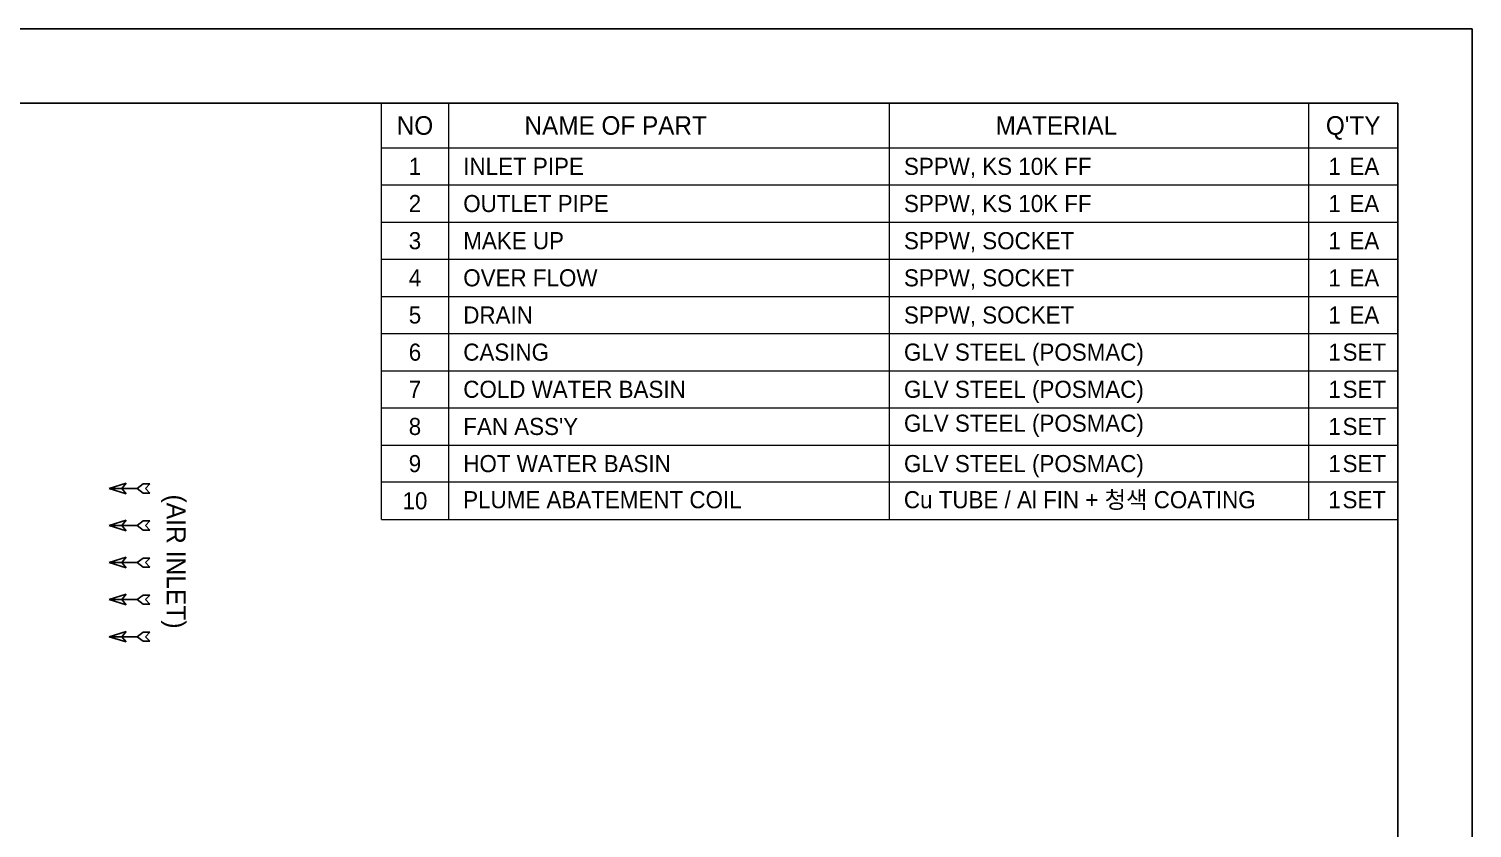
# Model space of a CAD drawing. Header units: millimetres. Extents: x -17070 to 52290, y -291348 to 40308.
# Drawn here: x 37979 to 52290, y 32380 to 40308 of the extents above; entities that cross this region are included whole.
import ezdxf
from ezdxf.enums import TextEntityAlignment as Align

# ---------------------------------------------------------------- set-up
doc = ezdxf.new("R2010")
doc.units = ezdxf.units.MM
for name, color, linetype in [('냉각탑_box', 1, 'Continuous'), ('냉각탑_dim', 1, 'Continuous'), ('냉각탑_form', 1, 'Continuous'), ('냉각탑_text', 3, 'Continuous')]:
    doc.layers.add(name, color=color, linetype=linetype)
doc.styles.add('돋움', font='Dotum.ttf')

# ---------------------------------------------------------------- blocks, each defined once
blk = doc.blocks.new('화살표 IN OUT')
at = {"layer": '냉각탑_dim'}
for p, q in [((-323, 43), (-384, 43)), ((-343, 0), (-384, 43)), ((-384, -43), (-343, 0)), ((-266, 0), (-323, 43)), ((-266, 0), (-323, -43)), ((-266, 0), (0, 0)), ((-163, 50), (-122, 0)), ((0, 0), (-163, 50)), ((-163, -50), (-122, 0)), ((0, 0), (-163, -50)), ((-323, -43), (-384, -43))]:
    blk.add_line(p, q, dxfattribs=at)

msp = doc.modelspace()

# ---------------------------------------------------------------- linework, layer by layer
at = {"layer": 'Defpoints'}
msp.add_lwpolyline([(21324.2, 40307.6), (52290, 40307.6), (52290, 18410.3), (21324.2, 18410.3)], close=True, dxfattribs=at)
at = {"layer": '냉각탑_box', "lineweight": 20}
for p, q in [((41475.5, 35442.5), (41475.5, 39570.3)), ((41475.5, 39570.3), (51552.7, 39570.3)), ((42138.9, 39570.3), (42138.9, 35442.5)), ((46508.8, 39570.3), (46508.8, 35442.5)), ((50668.2, 39570.3), (50668.2, 35442.5)), ((51552.7, 39570.3), (51552.7, 35811.1)), ((41475.5, 39128), (51552.7, 39128)), ((41475.5, 38759.5), (51552.7, 38759.5)), ((41475.5, 38390.9), (51552.7, 38390.9)), ((41475.5, 38022.4), (51552.7, 38022.4)), ((41475.5, 37653.8), (51552.7, 37653.8)), ((41475.5, 37285.3), (51552.7, 37285.3)), ((41475.5, 36916.7), (51552.7, 36916.7)), ((41475.5, 36548.2), (51552.7, 36548.2)), ((41475.5, 36179.6), (51552.7, 36179.6)), ((51552.7, 35811.1), (41475.5, 35811.1)), ((41475.5, 35442.5), (51552.7, 35442.5))]:
    msp.add_line(p, q, dxfattribs=at)
at = {"layer": '냉각탑_form'}
msp.add_lwpolyline([(22061.5, 39570.3), (22061.5, 19147.6), (51552.7, 19147.6), (51552.7, 39570.3)], close=True, dxfattribs=at)

# ---------------------------------------------------------------- block references
at = {"layer": '냉각탑_dim', "lineweight": 20, "xscale": -1.04999997375291, "yscale": 1.04999997374806, "zscale": 1.04999997375}
for p in [(38774, 35748.8), (38774, 35381.3), (38774, 35013.8), (38774, 34646.3), (38774, 34278.8)]:
    msp.add_blockref('화살표 IN OUT', p, dxfattribs=at)

# ---------------------------------------------------------------- texts
at = {"layer": '냉각탑_text', "lineweight": 20, "style": '돋움'}
for s, height, p in [('NO', 184.27, (41807.2, 39349.2)), ('NAME OF PART', 184.275, (43797.4, 39349.2)), ('MATERIAL', 184.27, (48167.3, 39349.2)), ("Q'TY", 184.27, (51110.4, 39349.2)), ('1', 169.5, (41807.2, 38943.8)), ('1', 169.5, (50926.2, 38943.8)), ('EA', 169.53, (51221, 38943.8)), ('2', 169.5, (41807.2, 38575.2)), ('1', 169.5, (50926.2, 38575.2)), ('EA', 169.53, (51221, 38575.2)), ('3', 169.5, (41807.2, 38206.7)), ('1', 169.5, (50926.2, 38206.7)), ('EA', 169.53, (51221, 38206.7)), ('4', 169.5, (41807.2, 37838.1)), ('1', 169.5, (50926.2, 37838.1)), ('EA', 169.53, (51221, 37838.1)), ('5', 169.5, (41807.2, 37469.6)), ('1', 169.5, (50926.2, 37469.6)), ('EA', 169.53, (51221, 37469.6)), ('6', 169.5, (41807.2, 37101)), ('1', 169.5, (50926.2, 37101)), ('SET', 169.53, (51221, 37101)), ('7', 169.5, (41807.2, 36732.5)), ('1', 169.5, (50926.2, 36732.5)), ('SET', 169.53, (51221, 36732.5)), ('8', 169.5, (41807.2, 36363.9)), ('1', 169.5, (50926.2, 36363.9)), ('SET', 169.53, (51221, 36363.9)), ('9', 169.5, (41807.2, 35995.4)), ('1', 169.5, (50926.2, 35995.4)), ('SET', 169.53, (51221, 35995.4)), ('10', 169.53, (41807.2, 35626.8)), ('1', 169.5, (50925.3, 35637.3)), ('SET', 169.53, (51220.2, 35637.3))]:
    msp.add_text(s, height=height, dxfattribs=at).set_placement(p, align=Align.MIDDLE_CENTER)
for s, height, p in [('INLET PIPE', 169.53, (42286.3, 38943.8)), ('SPPW, KS 10K FF', 169.533, (46656.2, 38943.8)), ('OUTLET PIPE', 169.533, (42286.3, 38575.2)), ('SPPW, KS 10K FF', 169.533, (46656.2, 38575.2)), ('MAKE UP', 169.53, (42286.3, 38206.7)), ('SPPW, SOCKET', 169.533, (46656.2, 38206.7)), ('OVER FLOW', 169.53, (42286.3, 37838.1)), ('SPPW, SOCKET', 169.533, (46656.2, 37838.1)), ('DRAIN', 169.53, (42286.3, 37469.6)), ('SPPW, SOCKET', 169.533, (46656.2, 37469.6)), ('CASING', 169.53, (42286.3, 37101)), ('GLV STEEL (POSMAC)', 169.533, (46656.2, 37101)), ('COLD WATER BASIN', 169.533, (42286.3, 36732.5)), ('GLV STEEL (POSMAC)', 169.533, (46656.2, 36732.5)), ("FAN ASS'Y", 169.53, (42286.3, 36363.9)), ('GLV STEEL (POSMAC)', 169.533, (46656.2, 36396.3)), ('HOT WATER BASIN', 169.533, (42286.3, 35995.4)), ('GLV STEEL (POSMAC)', 169.533, (46656.2, 35995.4)), ('PLUME ABATEMENT COIL', 169.533, (42285.5, 35637.3)), ('Cu TUBE / Al FIN + 청색 COATING', 169.533, (46655.4, 35637.3))]:
    msp.add_text(s, height=height, dxfattribs=at).set_placement(p, align=Align.MIDDLE_LEFT)
msp.add_text('(AIR INLET)', height=186.667, rotation=270, dxfattribs=at).set_placement((39439.8, 35023.8), align=Align.MIDDLE_CENTER)

doc.saveas('drawing.dxf')
